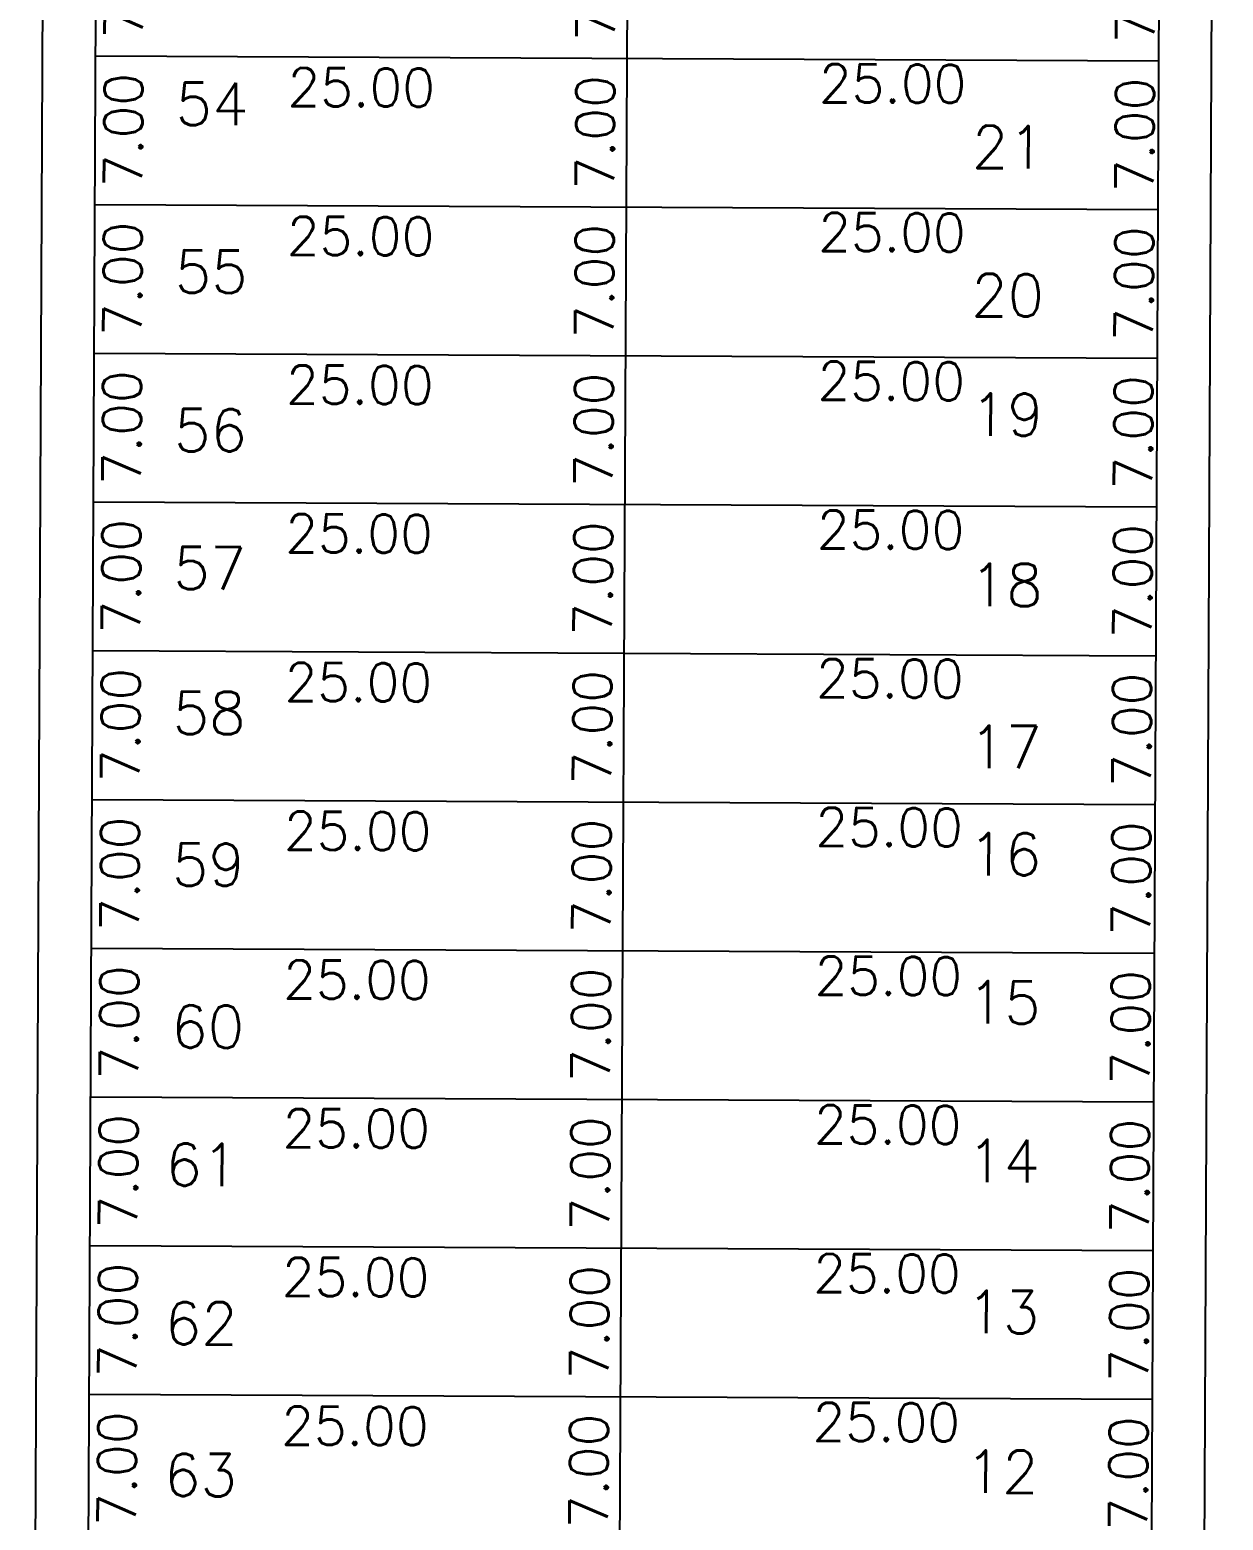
# Model space of a CAD drawing. Header units: millimetres. Extents: x -4430026 to 4783824, y 584 to 9593110.
# Drawn here: x 2677 to 2733.1, y 1767.4 to 1837.5 of the extents above; entities that cross this region are included whole.
import ezdxf
from ezdxf.enums import TextEntityAlignment as Align

# ---------------------------------------------------------------- set-up
doc = ezdxf.new("R2010")
doc.units = ezdxf.units.MM
for name, color, linetype in [('Calçada', 1, 'Continuous'), ('Cota', 8, 'Continuous'), ('Lotes', 2, 'Continuous'), ('Numero de lotes', 5, 'Continuous'), ('QUADRA', 4, 'Continuous')]:
    doc.layers.add(name, color=color, linetype=linetype)
doc.styles.add('arcad1', font='romans.shx')
doc.styles.add('ROMANS', font='romans.shx')
doc.dimstyles.get("Standard").update_dxf_attribs({"dimtxt": 0.18, "dimasz": 0.18, "dimexe": 0.18, "dimexo": 0.0625, "dimgap": 0.09, "dimtad": 0, "dimtih": 1, "dimtoh": 1, "dimdec": 4, "dimzin": 0, "dimdsep": 46, "dimtxsty": 'Standard', "dimcen": 0.09, "dimadec": 0, "dimazin": 0, "dimtfac": 1, "dimtdec": 4, "dimtofl": 0, "dimtmove": 0, "dimatfit": 3, "dimfxl": 1, "dimtolj": 1, "dimtzin": 0, "dimarcsym": 0})

# ---------------------------------------------------------------- blocks, each defined once
blk = doc.blocks.new('*D12679')
at = {"layer": 'DEFPOINTS', "color": 0}
for p in [(2679.804, 1773.324), (2704.804, 1773.205), (2704.78, 1768.175)]:
    blk.add_point(p, dxfattribs=at)
at = {"layer": 'Cota', "color": 41, "insert": (2692.297, 1771.834), "char_height": 1.8, "attachment_point": 5, "rotation": 359.72858, "style": 'ROMANS'}
blk.add_mtext('\\A1;25.00', dxfattribs=at)
blk = doc.blocks.new('*D12680')
at = {"layer": 'DEFPOINTS', "color": 0}
for p in [(2704.804, 1773.205), (2729.804, 1773.087), (2704.781, 1768.472)]:
    blk.add_point(p, dxfattribs=at)
at = {"layer": 'Cota', "color": 41, "insert": (2717.298, 1772.013), "char_height": 1.8, "attachment_point": 5, "rotation": 359.72858, "style": 'ROMANS'}
blk.add_mtext('\\A1;25.00', dxfattribs=at)
blk = doc.blocks.new('*D12681')
at = {"layer": 'DEFPOINTS', "color": 0}
for p in [(2679.804, 1773.324), (2684.721, 1773.3), (2679.771, 1766.324)]:
    blk.add_point(p, dxfattribs=at)
at = {"layer": 'Cota', "color": 41, "insert": (2681.104, 1769.817), "char_height": 1.8, "attachment_point": 5, "rotation": 89.72858, "style": 'ROMANS'}
blk.add_mtext('\\A1;7.00', dxfattribs=at)
blk = doc.blocks.new('*D12682')
at = {"layer": 'DEFPOINTS', "color": 0}
for p in [(2701.108, 1773.223), (2701.075, 1766.223), (2706.885, 1766.195)]:
    blk.add_point(p, dxfattribs=at)
at = {"layer": 'Cota', "color": 41, "insert": (2703.301, 1769.712), "char_height": 1.8, "attachment_point": 5, "rotation": 89.72858, "style": 'ROMANS'}
blk.add_mtext('\\A1;7.00', dxfattribs=at)
blk = doc.blocks.new('*D12683')
at = {"layer": 'DEFPOINTS', "color": 0}
for p in [(2727.476, 1773.098), (2727.443, 1766.098), (2732.27, 1766.075)]:
    blk.add_point(p, dxfattribs=at)
at = {"layer": 'Cota', "color": 41, "insert": (2728.687, 1769.592), "char_height": 1.8, "attachment_point": 5, "rotation": 89.72858, "style": 'ROMANS'}
blk.add_mtext('\\A1;7.00', dxfattribs=at)
blk = doc.blocks.new('*D12684')
at = {"layer": 'DEFPOINTS', "color": 0}
for p in [(2679.837, 1780.324), (2704.837, 1780.205), (2704.813, 1775.175)]:
    blk.add_point(p, dxfattribs=at)
at = {"layer": 'Cota', "color": 41, "insert": (2692.33, 1778.834), "char_height": 1.8, "attachment_point": 5, "rotation": 359.72858, "style": 'ROMANS'}
blk.add_mtext('\\A1;25.00', dxfattribs=at)
blk = doc.blocks.new('*D12685')
at = {"layer": 'DEFPOINTS', "color": 0}
for p in [(2704.837, 1780.205), (2729.837, 1780.087), (2704.815, 1775.472)]:
    blk.add_point(p, dxfattribs=at)
at = {"layer": 'Cota', "color": 41, "insert": (2717.332, 1779.013), "char_height": 1.8, "attachment_point": 5, "rotation": 359.72858, "style": 'ROMANS'}
blk.add_mtext('\\A1;25.00', dxfattribs=at)
blk = doc.blocks.new('*D12686')
at = {"layer": 'DEFPOINTS', "color": 0}
for p in [(2679.837, 1780.324), (2684.754, 1780.3), (2679.804, 1773.324)]:
    blk.add_point(p, dxfattribs=at)
at = {"layer": 'Cota', "color": 41, "insert": (2681.137, 1776.817), "char_height": 1.8, "attachment_point": 5, "rotation": 89.72858, "style": 'ROMANS'}
blk.add_mtext('\\A1;7.00', dxfattribs=at)
blk = doc.blocks.new('*D12687')
at = {"layer": 'DEFPOINTS', "color": 0}
for p in [(2701.141, 1780.223), (2701.108, 1773.223), (2706.918, 1773.195)]:
    blk.add_point(p, dxfattribs=at)
at = {"layer": 'Cota', "color": 41, "insert": (2703.334, 1776.712), "char_height": 1.8, "attachment_point": 5, "rotation": 89.72858, "style": 'ROMANS'}
blk.add_mtext('\\A1;7.00', dxfattribs=at)
blk = doc.blocks.new('*D12688')
at = {"layer": 'DEFPOINTS', "color": 0}
for p in [(2727.51, 1780.098), (2727.476, 1773.098), (2732.304, 1773.075)]:
    blk.add_point(p, dxfattribs=at)
at = {"layer": 'Cota', "color": 41, "insert": (2728.72, 1776.592), "char_height": 1.8, "attachment_point": 5, "rotation": 89.72858, "style": 'ROMANS'}
blk.add_mtext('\\A1;7.00', dxfattribs=at)
blk = doc.blocks.new('*D12689')
at = {"layer": 'DEFPOINTS', "color": 0}
for p in [(2679.87, 1787.324), (2704.87, 1787.205), (2704.846, 1782.175)]:
    blk.add_point(p, dxfattribs=at)
at = {"layer": 'Cota', "color": 41, "insert": (2692.364, 1785.834), "char_height": 1.8, "attachment_point": 5, "rotation": 359.72858, "style": 'ROMANS'}
blk.add_mtext('\\A1;25.00', dxfattribs=at)
blk = doc.blocks.new('*D12690')
at = {"layer": 'DEFPOINTS', "color": 0}
for p in [(2704.87, 1787.205), (2729.87, 1787.087), (2704.848, 1782.472)]:
    blk.add_point(p, dxfattribs=at)
at = {"layer": 'Cota', "color": 41, "insert": (2717.365, 1786.013), "char_height": 1.8, "attachment_point": 5, "rotation": 359.72858, "style": 'ROMANS'}
blk.add_mtext('\\A1;25.00', dxfattribs=at)
blk = doc.blocks.new('*D12691')
at = {"layer": 'DEFPOINTS', "color": 0}
for p in [(2679.87, 1787.324), (2684.787, 1787.3), (2679.837, 1780.324)]:
    blk.add_point(p, dxfattribs=at)
at = {"layer": 'Cota', "color": 41, "insert": (2681.17, 1783.817), "char_height": 1.8, "attachment_point": 5, "rotation": 89.72858, "style": 'ROMANS'}
blk.add_mtext('\\A1;7.00', dxfattribs=at)
blk = doc.blocks.new('*D12692')
at = {"layer": 'DEFPOINTS', "color": 0}
for p in [(2701.174, 1787.223), (2701.141, 1780.223), (2706.951, 1780.195)]:
    blk.add_point(p, dxfattribs=at)
at = {"layer": 'Cota', "color": 41, "insert": (2703.368, 1783.712), "char_height": 1.8, "attachment_point": 5, "rotation": 89.72858, "style": 'ROMANS'}
blk.add_mtext('\\A1;7.00', dxfattribs=at)
blk = doc.blocks.new('*D12693')
at = {"layer": 'DEFPOINTS', "color": 0}
for p in [(2727.543, 1787.098), (2727.51, 1780.098), (2732.337, 1780.075)]:
    blk.add_point(p, dxfattribs=at)
at = {"layer": 'Cota', "color": 41, "insert": (2728.753, 1783.592), "char_height": 1.8, "attachment_point": 5, "rotation": 89.72858, "style": 'ROMANS'}
blk.add_mtext('\\A1;7.00', dxfattribs=at)
blk = doc.blocks.new('*D12694')
at = {"layer": 'DEFPOINTS', "color": 0}
for p in [(2679.904, 1794.323), (2704.903, 1794.205), (2704.88, 1789.175)]:
    blk.add_point(p, dxfattribs=at)
at = {"layer": 'Cota', "color": 41, "insert": (2692.397, 1792.834), "char_height": 1.8, "attachment_point": 5, "rotation": 359.72858, "style": 'ROMANS'}
blk.add_mtext('\\A1;25.00', dxfattribs=at)
blk = doc.blocks.new('*D12695')
at = {"layer": 'DEFPOINTS', "color": 0}
for p in [(2704.903, 1794.205), (2729.903, 1794.087), (2704.881, 1789.472)]:
    blk.add_point(p, dxfattribs=at)
at = {"layer": 'Cota', "color": 41, "insert": (2717.398, 1793.013), "char_height": 1.8, "attachment_point": 5, "rotation": 359.72858, "style": 'ROMANS'}
blk.add_mtext('\\A1;25.00', dxfattribs=at)
blk = doc.blocks.new('*D12696')
at = {"layer": 'DEFPOINTS', "color": 0}
for p in [(2679.904, 1794.323), (2684.82, 1794.3), (2679.87, 1787.324)]:
    blk.add_point(p, dxfattribs=at)
at = {"layer": 'Cota', "color": 41, "insert": (2681.204, 1790.817), "char_height": 1.8, "attachment_point": 5, "rotation": 89.72858, "style": 'ROMANS'}
blk.add_mtext('\\A1;7.00', dxfattribs=at)
blk = doc.blocks.new('*D12697')
at = {"layer": 'DEFPOINTS', "color": 0}
for p in [(2701.207, 1794.223), (2701.174, 1787.223), (2706.984, 1787.195)]:
    blk.add_point(p, dxfattribs=at)
at = {"layer": 'Cota', "color": 41, "insert": (2703.401, 1790.712), "char_height": 1.8, "attachment_point": 5, "rotation": 89.72858, "style": 'ROMANS'}
blk.add_mtext('\\A1;7.00', dxfattribs=at)
blk = doc.blocks.new('*D12698')
at = {"layer": 'DEFPOINTS', "color": 0}
for p in [(2727.576, 1794.098), (2727.543, 1787.098), (2732.37, 1787.075)]:
    blk.add_point(p, dxfattribs=at)
at = {"layer": 'Cota', "color": 41, "insert": (2728.787, 1790.592), "char_height": 1.8, "attachment_point": 5, "rotation": 89.72858, "style": 'ROMANS'}
blk.add_mtext('\\A1;7.00', dxfattribs=at)
blk = doc.blocks.new('*D12699')
at = {"layer": 'DEFPOINTS', "color": 0}
for p in [(2679.937, 1801.323), (2704.937, 1801.205), (2704.913, 1796.174)]:
    blk.add_point(p, dxfattribs=at)
at = {"layer": 'Cota', "color": 41, "insert": (2692.43, 1799.834), "char_height": 1.8, "attachment_point": 5, "rotation": 359.72858, "style": 'ROMANS'}
blk.add_mtext('\\A1;25.00', dxfattribs=at)
blk = doc.blocks.new('*D12700')
at = {"layer": 'DEFPOINTS', "color": 0}
for p in [(2704.937, 1801.205), (2729.936, 1801.087), (2704.914, 1796.472)]:
    blk.add_point(p, dxfattribs=at)
at = {"layer": 'Cota', "color": 41, "insert": (2717.431, 1800.013), "char_height": 1.8, "attachment_point": 5, "rotation": 359.72858, "style": 'ROMANS'}
blk.add_mtext('\\A1;25.00', dxfattribs=at)
blk = doc.blocks.new('*D12701')
at = {"layer": 'DEFPOINTS', "color": 0}
for p in [(2679.937, 1801.323), (2684.853, 1801.3), (2679.904, 1794.323)]:
    blk.add_point(p, dxfattribs=at)
at = {"layer": 'Cota', "color": 41, "insert": (2681.237, 1797.817), "char_height": 1.8, "attachment_point": 5, "rotation": 89.72858, "style": 'ROMANS'}
blk.add_mtext('\\A1;7.00', dxfattribs=at)
blk = doc.blocks.new('*D12702')
at = {"layer": 'DEFPOINTS', "color": 0}
for p in [(2701.24, 1801.222), (2701.207, 1794.223), (2707.017, 1794.195)]:
    blk.add_point(p, dxfattribs=at)
at = {"layer": 'Cota', "color": 41, "insert": (2703.434, 1797.712), "char_height": 1.8, "attachment_point": 5, "rotation": 89.72858, "style": 'ROMANS'}
blk.add_mtext('\\A1;7.00', dxfattribs=at)
blk = doc.blocks.new('*D12703')
at = {"layer": 'DEFPOINTS', "color": 0}
for p in [(2727.609, 1801.098), (2727.576, 1794.098), (2732.403, 1794.075)]:
    blk.add_point(p, dxfattribs=at)
at = {"layer": 'Cota', "color": 41, "insert": (2728.82, 1797.592), "char_height": 1.8, "attachment_point": 5, "rotation": 89.72858, "style": 'ROMANS'}
blk.add_mtext('\\A1;7.00', dxfattribs=at)
blk = doc.blocks.new('*D12704')
at = {"layer": 'DEFPOINTS', "color": 0}
for p in [(2679.97, 1808.323), (2704.97, 1808.205), (2704.946, 1803.174)]:
    blk.add_point(p, dxfattribs=at)
at = {"layer": 'Cota', "color": 41, "insert": (2692.463, 1806.834), "char_height": 1.8, "attachment_point": 5, "rotation": 359.72858, "style": 'ROMANS'}
blk.add_mtext('\\A1;25.00', dxfattribs=at)
blk = doc.blocks.new('*D12705')
at = {"layer": 'DEFPOINTS', "color": 0}
for p in [(2704.97, 1808.205), (2729.969, 1808.086), (2704.947, 1803.472)]:
    blk.add_point(p, dxfattribs=at)
at = {"layer": 'Cota', "color": 41, "insert": (2717.464, 1807.013), "char_height": 1.8, "attachment_point": 5, "rotation": 359.72858, "style": 'ROMANS'}
blk.add_mtext('\\A1;25.00', dxfattribs=at)
blk = doc.blocks.new('*D12706')
at = {"layer": 'DEFPOINTS', "color": 0}
for p in [(2679.97, 1808.323), (2684.886, 1808.3), (2679.937, 1801.323)]:
    blk.add_point(p, dxfattribs=at)
at = {"layer": 'Cota', "color": 41, "insert": (2681.27, 1804.817), "char_height": 1.8, "attachment_point": 5, "rotation": 89.72858, "style": 'ROMANS'}
blk.add_mtext('\\A1;7.00', dxfattribs=at)
blk = doc.blocks.new('*D12707')
at = {"layer": 'DEFPOINTS', "color": 0}
for p in [(2701.274, 1808.222), (2701.24, 1801.222), (2707.05, 1801.195)]:
    blk.add_point(p, dxfattribs=at)
at = {"layer": 'Cota', "color": 41, "insert": (2703.467, 1804.712), "char_height": 1.8, "attachment_point": 5, "rotation": 89.72858, "style": 'ROMANS'}
blk.add_mtext('\\A1;7.00', dxfattribs=at)
blk = doc.blocks.new('*D12708')
at = {"layer": 'DEFPOINTS', "color": 0}
for p in [(2727.642, 1808.097), (2727.609, 1801.098), (2732.436, 1801.075)]:
    blk.add_point(p, dxfattribs=at)
at = {"layer": 'Cota', "color": 41, "insert": (2728.853, 1804.592), "char_height": 1.8, "attachment_point": 5, "rotation": 89.72858, "style": 'ROMANS'}
blk.add_mtext('\\A1;7.00', dxfattribs=at)
blk = doc.blocks.new('*D12709')
at = {"layer": 'DEFPOINTS', "color": 0}
for p in [(2680.003, 1815.323), (2705.003, 1815.205), (2704.979, 1810.174)]:
    blk.add_point(p, dxfattribs=at)
at = {"layer": 'Cota', "color": 41, "insert": (2692.496, 1813.833), "char_height": 1.8, "attachment_point": 5, "rotation": 359.72858, "style": 'ROMANS'}
blk.add_mtext('\\A1;25.00', dxfattribs=at)
blk = doc.blocks.new('*D12710')
at = {"layer": 'DEFPOINTS', "color": 0}
for p in [(2705.003, 1815.205), (2730.003, 1815.086), (2704.98, 1810.472)]:
    blk.add_point(p, dxfattribs=at)
at = {"layer": 'Cota', "color": 41, "insert": (2717.497, 1814.013), "char_height": 1.8, "attachment_point": 5, "rotation": 359.72858, "style": 'ROMANS'}
blk.add_mtext('\\A1;25.00', dxfattribs=at)
blk = doc.blocks.new('*D12711')
at = {"layer": 'DEFPOINTS', "color": 0}
for p in [(2680.003, 1815.323), (2684.92, 1815.3), (2679.97, 1808.323)]:
    blk.add_point(p, dxfattribs=at)
at = {"layer": 'Cota', "color": 41, "insert": (2681.303, 1811.817), "char_height": 1.8, "attachment_point": 5, "rotation": 89.72858, "style": 'ROMANS'}
blk.add_mtext('\\A1;7.00', dxfattribs=at)
blk = doc.blocks.new('*D12712')
at = {"layer": 'DEFPOINTS', "color": 0}
for p in [(2701.307, 1815.222), (2701.274, 1808.222), (2707.084, 1808.195)]:
    blk.add_point(p, dxfattribs=at)
at = {"layer": 'Cota', "color": 41, "insert": (2703.5, 1811.712), "char_height": 1.8, "attachment_point": 5, "rotation": 89.72858, "style": 'ROMANS'}
blk.add_mtext('\\A1;7.00', dxfattribs=at)
blk = doc.blocks.new('*D12713')
at = {"layer": 'DEFPOINTS', "color": 0}
for p in [(2727.675, 1815.097), (2727.642, 1808.097), (2732.469, 1808.075)]:
    blk.add_point(p, dxfattribs=at)
at = {"layer": 'Cota', "color": 41, "insert": (2728.886, 1811.592), "char_height": 1.8, "attachment_point": 5, "rotation": 89.72858, "style": 'ROMANS'}
blk.add_mtext('\\A1;7.00', dxfattribs=at)
blk = doc.blocks.new('*D12714')
at = {"layer": 'DEFPOINTS', "color": 0}
for p in [(2680.036, 1822.323), (2705.036, 1822.205), (2705.012, 1817.174)]:
    blk.add_point(p, dxfattribs=at)
at = {"layer": 'Cota', "color": 41, "insert": (2692.529, 1820.833), "char_height": 1.8, "attachment_point": 5, "rotation": 359.72858, "style": 'ROMANS'}
blk.add_mtext('\\A1;25.00', dxfattribs=at)
blk = doc.blocks.new('*D12715')
at = {"layer": 'DEFPOINTS', "color": 0}
for p in [(2705.036, 1822.205), (2730.036, 1822.086), (2705.014, 1817.472)]:
    blk.add_point(p, dxfattribs=at)
at = {"layer": 'Cota', "color": 41, "insert": (2717.53, 1821.013), "char_height": 1.8, "attachment_point": 5, "rotation": 359.72858, "style": 'ROMANS'}
blk.add_mtext('\\A1;25.00', dxfattribs=at)
blk = doc.blocks.new('*D12716')
at = {"layer": 'DEFPOINTS', "color": 0}
for p in [(2680.036, 1822.323), (2684.953, 1822.3), (2680.003, 1815.323)]:
    blk.add_point(p, dxfattribs=at)
at = {"layer": 'Cota', "color": 41, "insert": (2681.336, 1818.817), "char_height": 1.8, "attachment_point": 5, "rotation": 89.72858, "style": 'ROMANS'}
blk.add_mtext('\\A1;7.00', dxfattribs=at)
blk = doc.blocks.new('*D12717')
at = {"layer": 'DEFPOINTS', "color": 0}
for p in [(2701.34, 1822.222), (2701.307, 1815.222), (2707.117, 1815.195)]:
    blk.add_point(p, dxfattribs=at)
at = {"layer": 'Cota', "color": 41, "insert": (2703.533, 1818.712), "char_height": 1.8, "attachment_point": 5, "rotation": 89.72858, "style": 'ROMANS'}
blk.add_mtext('\\A1;7.00', dxfattribs=at)
blk = doc.blocks.new('*D12718')
at = {"layer": 'DEFPOINTS', "color": 0}
for p in [(2727.709, 1822.097), (2727.675, 1815.097), (2732.503, 1815.075)]:
    blk.add_point(p, dxfattribs=at)
at = {"layer": 'Cota', "color": 41, "insert": (2728.919, 1818.592), "char_height": 1.8, "attachment_point": 5, "rotation": 89.72858, "style": 'ROMANS'}
blk.add_mtext('\\A1;7.00', dxfattribs=at)
blk = doc.blocks.new('*D12719')
at = {"layer": 'DEFPOINTS', "color": 0}
for p in [(2680.069, 1829.323), (2705.069, 1829.205), (2705.045, 1824.174)]:
    blk.add_point(p, dxfattribs=at)
at = {"layer": 'Cota', "color": 41, "insert": (2692.563, 1827.833), "char_height": 1.8, "attachment_point": 5, "rotation": 359.72858, "style": 'ROMANS'}
blk.add_mtext('\\A1;25.00', dxfattribs=at)
blk = doc.blocks.new('*D12720')
at = {"layer": 'DEFPOINTS', "color": 0}
for p in [(2705.069, 1829.205), (2730.069, 1829.086), (2705.047, 1824.472)]:
    blk.add_point(p, dxfattribs=at)
at = {"layer": 'Cota', "color": 41, "insert": (2717.564, 1828.013), "char_height": 1.8, "attachment_point": 5, "rotation": 359.72858, "style": 'ROMANS'}
blk.add_mtext('\\A1;25.00', dxfattribs=at)
blk = doc.blocks.new('*D12721')
at = {"layer": 'DEFPOINTS', "color": 0}
for p in [(2680.069, 1829.323), (2684.986, 1829.3), (2680.036, 1822.323)]:
    blk.add_point(p, dxfattribs=at)
at = {"layer": 'Cota', "color": 41, "insert": (2681.369, 1825.817), "char_height": 1.8, "attachment_point": 5, "rotation": 89.72858, "style": 'ROMANS'}
blk.add_mtext('\\A1;7.00', dxfattribs=at)
blk = doc.blocks.new('*D12722')
at = {"layer": 'DEFPOINTS', "color": 0}
for p in [(2701.373, 1829.222), (2701.34, 1822.222), (2707.15, 1822.195)]:
    blk.add_point(p, dxfattribs=at)
at = {"layer": 'Cota', "color": 41, "insert": (2703.567, 1825.712), "char_height": 1.8, "attachment_point": 5, "rotation": 89.72858, "style": 'ROMANS'}
blk.add_mtext('\\A1;7.00', dxfattribs=at)
blk = doc.blocks.new('*D12723')
at = {"layer": 'DEFPOINTS', "color": 0}
for p in [(2727.742, 1829.097), (2727.709, 1822.097), (2732.536, 1822.074)]:
    blk.add_point(p, dxfattribs=at)
at = {"layer": 'Cota', "color": 41, "insert": (2728.952, 1825.591), "char_height": 1.8, "attachment_point": 5, "rotation": 89.72858, "style": 'ROMANS'}
blk.add_mtext('\\A1;7.00', dxfattribs=at)
blk = doc.blocks.new('*D12724')
at = {"layer": 'DEFPOINTS', "color": 0}
for p in [(2680.103, 1836.323), (2705.102, 1836.205), (2705.078, 1831.174)]:
    blk.add_point(p, dxfattribs=at)
at = {"layer": 'Cota', "color": 41, "insert": (2692.596, 1834.833), "char_height": 1.8, "attachment_point": 5, "rotation": 359.72858, "style": 'ROMANS'}
blk.add_mtext('\\A1;25.00', dxfattribs=at)
blk = doc.blocks.new('*D12725')
at = {"layer": 'DEFPOINTS', "color": 0}
for p in [(2705.102, 1836.205), (2730.102, 1836.086), (2705.08, 1831.472)]:
    blk.add_point(p, dxfattribs=at)
at = {"layer": 'Cota', "color": 41, "insert": (2717.597, 1835.013), "char_height": 1.8, "attachment_point": 5, "rotation": 359.72858, "style": 'ROMANS'}
blk.add_mtext('\\A1;25.00', dxfattribs=at)
blk = doc.blocks.new('*D12726')
at = {"layer": 'DEFPOINTS', "color": 0}
for p in [(2680.103, 1836.323), (2685.019, 1836.3), (2680.069, 1829.323)]:
    blk.add_point(p, dxfattribs=at)
at = {"layer": 'Cota', "color": 41, "insert": (2681.402, 1832.817), "char_height": 1.8, "attachment_point": 5, "rotation": 89.72858, "style": 'ROMANS'}
blk.add_mtext('\\A1;7.00', dxfattribs=at)
blk = doc.blocks.new('*D12727')
at = {"layer": 'DEFPOINTS', "color": 0}
for p in [(2701.406, 1836.222), (2701.373, 1829.222), (2707.183, 1829.195)]:
    blk.add_point(p, dxfattribs=at)
at = {"layer": 'Cota', "color": 41, "insert": (2703.6, 1832.712), "char_height": 1.8, "attachment_point": 5, "rotation": 89.72858, "style": 'ROMANS'}
blk.add_mtext('\\A1;7.00', dxfattribs=at)
blk = doc.blocks.new('*D12728')
at = {"layer": 'DEFPOINTS', "color": 0}
for p in [(2727.775, 1836.097), (2727.742, 1829.097), (2732.569, 1829.074)]:
    blk.add_point(p, dxfattribs=at)
at = {"layer": 'Cota', "color": 41, "insert": (2728.985, 1832.591), "char_height": 1.8, "attachment_point": 5, "rotation": 89.72858, "style": 'ROMANS'}
blk.add_mtext('\\A1;7.00', dxfattribs=at)
blk = doc.blocks.new('*D12731')
at = {"layer": 'DEFPOINTS', "color": 0}
for p in [(2680.136, 1843.323), (2685.052, 1843.3), (2680.103, 1836.323)]:
    blk.add_point(p, dxfattribs=at)
at = {"layer": 'Cota', "color": 41, "insert": (2681.436, 1839.817), "char_height": 1.8, "attachment_point": 5, "rotation": 89.72858, "style": 'ROMANS'}
blk.add_mtext('\\A1;7.00', dxfattribs=at)
blk = doc.blocks.new('*D12732')
at = {"layer": 'DEFPOINTS', "color": 0}
for p in [(2701.439, 1843.222), (2701.406, 1836.222), (2707.216, 1836.195)]:
    blk.add_point(p, dxfattribs=at)
at = {"layer": 'Cota', "color": 41, "insert": (2703.633, 1839.712), "char_height": 1.8, "attachment_point": 5, "rotation": 89.72858, "style": 'ROMANS'}
blk.add_mtext('\\A1;7.00', dxfattribs=at)
blk = doc.blocks.new('*D12733')
at = {"layer": 'DEFPOINTS', "color": 0}
for p in [(2727.808, 1843.097), (2727.775, 1836.097), (2732.602, 1836.074)]:
    blk.add_point(p, dxfattribs=at)
at = {"layer": 'Cota', "color": 41, "insert": (2729.019, 1839.591), "char_height": 1.8, "attachment_point": 5, "rotation": 89.72858, "style": 'ROMANS'}
blk.add_mtext('\\A1;7.00', dxfattribs=at)

msp = doc.modelspace()

# ---------------------------------------------------------------- linework, layer by layer
at = {"layer": 'Calçada'}
for p, q in [((2731.993, 1707.566, 2.439), (2733.147, 1951.038, 2.439)), ((2677.004, 1709.952, 2.439), (2678.143, 1950.323, 2.439))]:
    msp.add_line(p, q, dxfattribs=at)
at = {"layer": 'Lotes'}
for p, q in [((2704.482, 1705.194, 2.439), (2705.661, 1954.181, 2.439)), ((2680.103, 1836.323, 2.439), (2730.102, 1836.086, 2.439)), ((2680.069, 1829.323, 2.439), (2730.069, 1829.086, 2.439)), ((2680.036, 1822.323, 2.439), (2730.036, 1822.086, 2.439)), ((2680.003, 1815.323, 2.439), (2730.003, 1815.086, 2.439)), ((2679.97, 1808.323, 2.439), (2729.969, 1808.086, 2.439)), ((2679.937, 1801.323, 2.439), (2729.936, 1801.087, 2.439)), ((2679.904, 1794.323, 2.439), (2729.903, 1794.087, 2.439)), ((2679.87, 1787.324, 2.439), (2729.87, 1787.087, 2.439)), ((2679.837, 1780.324, 2.439), (2729.837, 1780.087, 2.439)), ((2679.804, 1773.324, 2.439), (2729.804, 1773.087, 2.439))]:
    msp.add_line(p, q, dxfattribs=at)
at = {"layer": 'QUADRA', "elevation": 2.439}
msp.add_lwpolyline([(2680.659, 1953.732), (2730.664, 1954.63), (2729.476, 1703.923, -0.003268), (2679.488, 1706.629), (2680.659, 1953.732)], format="xyb", close=True, dxfattribs=at)

# ---------------------------------------------------------------- texts
at = {"layer": 'Numero de lotes', "style": 'arcad1'}
for s, p in [('54', (2685.579, 1834.057, 2.439)), ('21', (2723.04, 1832.027, 2.439)), ('55', (2685.541, 1826.159, 2.439)), ('20', (2723.007, 1825.05, 2.439)), ('19', (2722.98, 1819.431, 2.439)), ('56', (2685.506, 1818.696, 2.439)), ('57', (2685.475, 1812.205, 2.439)), ('18', (2722.942, 1811.416, 2.439)), ('58', (2685.443, 1805.39, 2.439)), ('17', (2722.906, 1803.79, 2.439)), ('16', (2722.882, 1798.741, 2.439)), ('59', (2685.409, 1798.251, 2.439)), ('15', (2722.849, 1791.764, 2.439)), ('60', (2685.373, 1790.625, 2.439)), ('14', (2722.813, 1784.3, 2.439)), ('61', (2685.104, 1784.125, 2.439)), ('62', (2685.069, 1776.661, 2.439)), ('13', (2722.78, 1777.191, 2.439)), ('63', (2685.035, 1769.521, 2.439)), ('12', (2722.744, 1769.678, 2.439))]:
    msp.add_text(s, height=2, rotation=359.72858, dxfattribs=at).set_placement(p, align=Align.MIDDLE_CENTER)

# ---------------------------------------------------------------- dimensions: what is measured, and where the dimension line sits
at = {"layer": 'Cota'}
for p1, p2, distance, picture, middle in [((2680.103, 1836.323, 2.439), (2680.136, 1843.323, 2.439), -4.916, '*D12731', (2681.436, 1839.817, 2.439)), ((2701.439, 1843.222, 2.439), (2701.406, 1836.222, 2.439), 5.81, '*D12732', (2703.633, 1839.712, 2.439)), ((2727.808, 1843.097, 2.439), (2727.775, 1836.097, 2.439), 4.827, '*D12733', (2729.019, 1839.591, 2.439)), ((2680.069, 1829.323, 2.439), (2680.103, 1836.323, 2.439), -4.916, '*D12726', (2681.402, 1832.817, 2.439)), ((2680.103, 1836.323, 2.439), (2705.102, 1836.205, 2.439), -5.031, '*D12724', (2692.596, 1834.833, 2.439)), ((2701.406, 1836.222, 2.439), (2701.373, 1829.222, 2.439), 5.81, '*D12727', (2703.6, 1832.712, 2.439)), ((2730.102, 1836.086, 2.439), (2705.102, 1836.205, 2.439), 4.733, '*D12725', (2717.597, 1835.013, 2.439)), ((2727.775, 1836.097, 2.439), (2727.742, 1829.097, 2.439), 4.827, '*D12728', (2728.985, 1832.591, 2.439)), ((2680.036, 1822.323, 2.439), (2680.069, 1829.323, 2.439), -4.916, '*D12721', (2681.369, 1825.817, 2.439)), ((2680.069, 1829.323, 2.439), (2705.069, 1829.205, 2.439), -5.031, '*D12719', (2692.563, 1827.833, 2.439)), ((2701.373, 1829.222, 2.439), (2701.34, 1822.222, 2.439), 5.81, '*D12722', (2703.567, 1825.712, 2.439)), ((2730.069, 1829.086, 2.439), (2705.069, 1829.205, 2.439), 4.733, '*D12720', (2717.564, 1828.013, 2.439)), ((2727.742, 1829.097, 2.439), (2727.709, 1822.097, 2.439), 4.827, '*D12723', (2728.952, 1825.591, 2.439)), ((2680.003, 1815.323, 2.439), (2680.036, 1822.323, 2.439), -4.916, '*D12716', (2681.336, 1818.817, 2.439)), ((2680.036, 1822.323, 2.439), (2705.036, 1822.205, 2.439), -5.031, '*D12714', (2692.529, 1820.833, 2.439)), ((2701.34, 1822.222, 2.439), (2701.307, 1815.222, 2.439), 5.81, '*D12717', (2703.533, 1818.712, 2.439)), ((2730.036, 1822.086, 2.439), (2705.036, 1822.205, 2.439), 4.733, '*D12715', (2717.53, 1821.013, 2.439)), ((2727.709, 1822.097, 2.439), (2727.675, 1815.097, 2.439), 4.827, '*D12718', (2728.919, 1818.592, 2.439)), ((2679.97, 1808.323, 2.439), (2680.003, 1815.323, 2.439), -4.916, '*D12711', (2681.303, 1811.817, 2.439)), ((2680.003, 1815.323, 2.439), (2705.003, 1815.205, 2.439), -5.031, '*D12709', (2692.496, 1813.833, 2.439)), ((2701.307, 1815.222, 2.439), (2701.274, 1808.222, 2.439), 5.81, '*D12712', (2703.5, 1811.712, 2.439)), ((2730.003, 1815.086, 2.439), (2705.003, 1815.205, 2.439), 4.733, '*D12710', (2717.497, 1814.013, 2.439)), ((2727.675, 1815.097, 2.439), (2727.642, 1808.097, 2.439), 4.827, '*D12713', (2728.886, 1811.592, 2.439)), ((2679.937, 1801.323, 2.439), (2679.97, 1808.323, 2.439), -4.916, '*D12706', (2681.27, 1804.817, 2.439)), ((2679.97, 1808.323, 2.439), (2704.97, 1808.205, 2.439), -5.031, '*D12704', (2692.463, 1806.834, 2.439)), ((2701.274, 1808.222, 2.439), (2701.24, 1801.222, 2.439), 5.81, '*D12707', (2703.467, 1804.712, 2.439)), ((2729.969, 1808.086, 2.439), (2704.97, 1808.205, 2.439), 4.733, '*D12705', (2717.464, 1807.013, 2.439)), ((2727.642, 1808.097, 2.439), (2727.609, 1801.098, 2.439), 4.827, '*D12708', (2728.853, 1804.592, 2.439)), ((2679.904, 1794.323, 2.439), (2679.937, 1801.323, 2.439), -4.916, '*D12701', (2681.237, 1797.817, 2.439)), ((2679.937, 1801.323, 2.439), (2704.937, 1801.205, 2.439), -5.031, '*D12699', (2692.43, 1799.834, 2.439)), ((2701.24, 1801.222, 2.439), (2701.207, 1794.223, 2.439), 5.81, '*D12702', (2703.434, 1797.712, 2.439)), ((2729.936, 1801.087, 2.439), (2704.937, 1801.205, 2.439), 4.733, '*D12700', (2717.431, 1800.013, 2.439)), ((2727.609, 1801.098, 2.439), (2727.576, 1794.098, 2.439), 4.827, '*D12703', (2728.82, 1797.592, 2.439)), ((2679.87, 1787.324, 2.439), (2679.904, 1794.323, 2.439), -4.916, '*D12696', (2681.204, 1790.817, 2.439)), ((2679.904, 1794.323, 2.439), (2704.903, 1794.205, 2.439), -5.031, '*D12694', (2692.397, 1792.834, 2.439)), ((2701.207, 1794.223, 2.439), (2701.174, 1787.223, 2.439), 5.81, '*D12697', (2703.401, 1790.712, 2.439)), ((2729.903, 1794.087, 2.439), (2704.903, 1794.205, 2.439), 4.733, '*D12695', (2717.398, 1793.013, 2.439)), ((2727.576, 1794.098, 2.439), (2727.543, 1787.098, 2.439), 4.827, '*D12698', (2728.787, 1790.592, 2.439)), ((2679.837, 1780.324, 2.439), (2679.87, 1787.324, 2.439), -4.916, '*D12691', (2681.17, 1783.817, 2.439)), ((2679.87, 1787.324, 2.439), (2704.87, 1787.205, 2.439), -5.031, '*D12689', (2692.364, 1785.834, 2.439)), ((2701.174, 1787.223, 2.439), (2701.141, 1780.223, 2.439), 5.81, '*D12692', (2703.368, 1783.712, 2.439)), ((2729.87, 1787.087, 2.439), (2704.87, 1787.205, 2.439), 4.733, '*D12690', (2717.365, 1786.013, 2.439)), ((2727.543, 1787.098, 2.439), (2727.51, 1780.098, 2.439), 4.827, '*D12693', (2728.753, 1783.592, 2.439)), ((2679.804, 1773.324, 2.439), (2679.837, 1780.324, 2.439), -4.916, '*D12686', (2681.137, 1776.817, 2.439)), ((2679.837, 1780.324, 2.439), (2704.837, 1780.205, 2.439), -5.031, '*D12684', (2692.33, 1778.834, 2.439)), ((2701.141, 1780.223, 2.439), (2701.108, 1773.223, 2.439), 5.81, '*D12687', (2703.334, 1776.712, 2.439)), ((2729.837, 1780.087, 2.439), (2704.837, 1780.205, 2.439), 4.733, '*D12685', (2717.332, 1779.013, 2.439)), ((2727.51, 1780.098, 2.439), (2727.476, 1773.098, 2.439), 4.827, '*D12688', (2728.72, 1776.592, 2.439)), ((2679.771, 1766.324, 2.439), (2679.804, 1773.324, 2.439), -4.916, '*D12681', (2681.104, 1769.817, 2.439)), ((2679.804, 1773.324, 2.439), (2704.804, 1773.205, 2.439), -5.031, '*D12679', (2692.297, 1771.834, 2.439)), ((2701.108, 1773.223, 2.439), (2701.075, 1766.223, 2.439), 5.81, '*D12682', (2703.301, 1769.712, 2.439)), ((2729.804, 1773.087, 2.439), (2704.804, 1773.205, 2.439), 4.733, '*D12680', (2717.298, 1772.013, 2.439)), ((2727.476, 1773.098, 2.439), (2727.443, 1766.098, 2.439), 4.827, '*D12683', (2728.687, 1769.592, 2.439))]:
    dim = msp.add_aligned_dim(p1=p1, p2=p2, distance=distance, dimstyle='Standard', override={"dimtxt": 1.8, "dimexo": 0.063, "dimgap": 0, "dimtih": 0, "dimtoh": 0, "dimdec": 2, "dimzin": 4, "dimtxsty": 'ROMANS', "dimse1": 1, "dimse2": 1, "dimsd1": 1, "dimsd2": 1, "dimclrt": 41, "dimtfac": 1.2, "dimtdec": 2, "dimtix": 1, "dimtofl": 1, "dimtmove": 2, "dimfxl": 0.18, "dimfxlon": 1, "dimtvp": 2, "dimtzin": 4}, dxfattribs=at)
    dim.commit()
    dim.dimension.update_dxf_attribs({"geometry": picture, "text_midpoint": middle})

doc.saveas('drawing.dxf')
